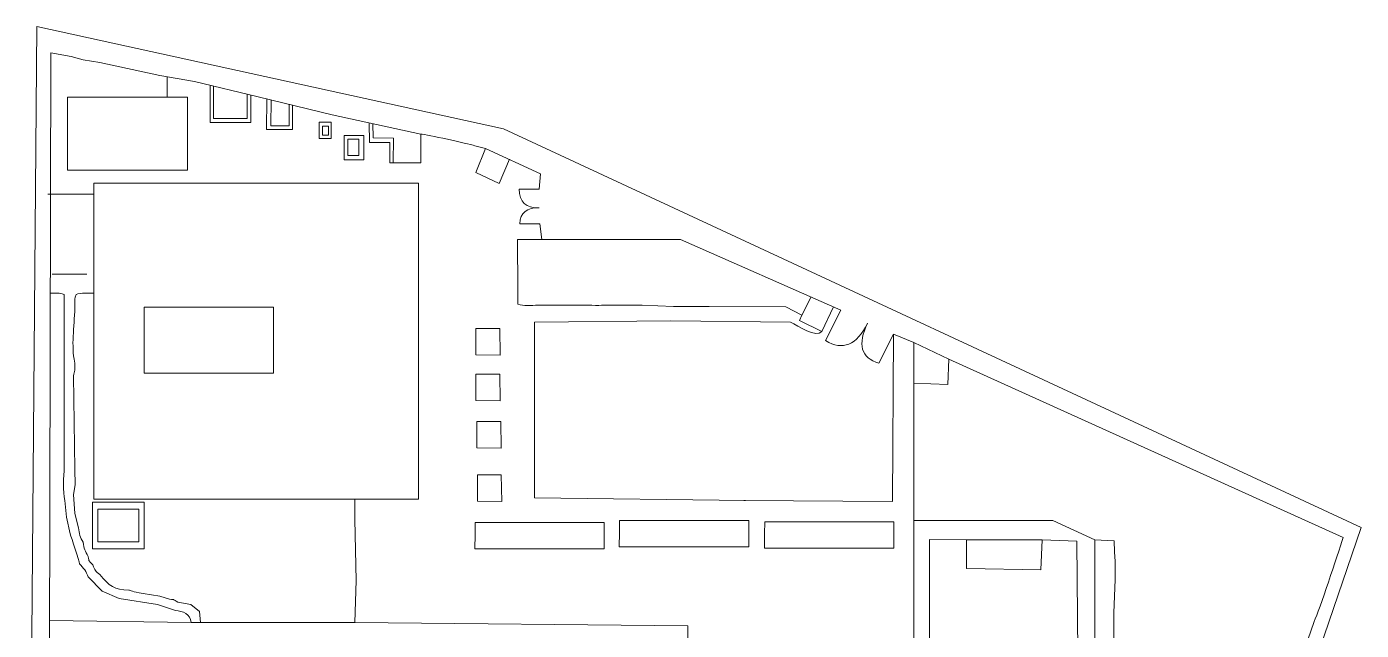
# Model space of a CAD drawing. Header units: centimetres. Extents: x 2.5 to 20.1, y 0.6 to 18.3.
# Drawn here: x 2.47 to 20.1, y 10.31 to 18.29 of the extents above; entities that cross this region are included whole.
import ezdxf

# ---------------------------------------------------------------- set-up
doc = ezdxf.new("R2010")
doc.units = ezdxf.units.CM
doc.header["$MEASUREMENT"] = 0
doc.layers.add('Capa 1', color=7, linetype='Continuous')

msp = doc.modelspace()

# ---------------------------------------------------------------- linework, layer by layer
at = {"layer": 'Capa 1', "color": 7, "lineweight": 20, "true_color": 0xffffff}
for points in [[(3.015, 16.392), (4.596, 16.392), (4.596, 17.356), (3.015, 17.356), (3.015, 16.392)], [(6.666, 16.528), (6.924, 16.528), (6.924, 16.85), (6.666, 16.85), (6.666, 16.528)], [(6.714, 16.583), (6.861, 16.583), (6.861, 16.802), (6.714, 16.802), (6.714, 16.583)], [(3.363, 12.045), (7.646, 12.045), (7.646, 16.218), (3.363, 16.218), (3.363, 12.045)], [(4.027, 13.71), (5.734, 13.71), (5.734, 14.579), (4.027, 14.579), (4.027, 13.71)], [(3.344, 11.389), (4.024, 11.389), (4.024, 12.006), (3.344, 12.006), (3.344, 11.389)], [(3.412, 11.483), (3.956, 11.483), (3.956, 11.912), (3.412, 11.912), (3.412, 11.483)]]:
    msp.add_lwpolyline(points, close=True, dxfattribs=at)
for points, knots in [([(16.305, 0.573), (16.305, 0.573), (20.096, 11.671), (20.096, 11.671), (20.096, 11.671), (20.096, 11.671), (8.772, 16.936), (8.772, 16.936), (8.772, 16.936), (8.772, 16.936), (2.607, 18.286), (2.607, 18.286), (2.607, 18.286), (2.607, 18.286), (2.474, 1.67), (2.474, 1.67)], [0, 0, 0, 0, 0.2, 0.2, 0.2, 0.2, 0.4, 0.4, 0.4, 0.4, 0.6, 0.6, 0.6, 0.6, 1, 1, 1, 1]), ([(3.221, 17.846), (3.221, 17.846), (3.063, 17.893), (3.063, 17.893), (3.063, 17.893), (3.063, 17.893), (2.794, 17.94), (2.794, 17.94)], [0, 0, 0, 0, 0.333333, 0.333333, 0.333333, 0.333333, 1, 1, 1, 1]), ([(5.53, 17.361), (5.53, 17.361), (4.691, 17.562), (4.691, 17.562), (4.691, 17.562), (4.691, 17.562), (4.232, 17.64), (4.232, 17.64), (4.232, 17.64), (4.232, 17.64), (3.442, 17.814), (3.442, 17.814), (3.442, 17.814), (3.442, 17.814), (3.221, 17.846), (3.221, 17.846)], [0, 0, 0, 0, 0.2, 0.2, 0.2, 0.2, 0.4, 0.4, 0.4, 0.4, 0.6, 0.6, 0.6, 0.6, 1, 1, 1, 1]), ([(5.433, 17.384), (5.433, 17.384), (5.434, 17.021), (5.434, 17.021), (5.434, 17.021), (5.434, 17.021), (4.896, 17.021), (4.896, 17.021), (4.896, 17.021), (4.896, 17.021), (4.896, 17.513), (4.896, 17.513)], [0, 0, 0, 0, 0.25, 0.25, 0.25, 0.25, 0.5, 0.5, 0.5, 0.5, 1, 1, 1, 1]), ([(5.386, 17.39), (5.386, 17.39), (5.386, 17.074), (5.386, 17.074), (5.386, 17.074), (5.386, 17.074), (4.943, 17.074), (4.943, 17.074), (4.943, 17.074), (4.943, 17.074), (4.943, 17.498), (4.943, 17.498)], [0, 0, 0, 0, 0.25, 0.25, 0.25, 0.25, 0.5, 0.5, 0.5, 0.5, 1, 1, 1, 1]), ([(5.53, 17.361), (5.53, 17.361), (6.509, 17.123), (6.509, 17.123), (6.509, 17.123), (6.509, 17.123), (7.678, 16.866), (7.678, 16.866), (7.678, 16.866), (7.757, 16.866), (8.297, 16.738), (8.39, 16.714), (8.39, 16.714), (8.39, 16.714), (8.531, 16.676), (8.531, 16.676), (8.531, 16.676), (8.531, 16.676), (9.258, 16.344), (9.258, 16.344), (9.258, 16.344), (9.258, 16.344), (9.242, 16.139), (9.242, 16.139), (9.242, 16.139), (9.242, 16.139), (8.977, 16.139), (8.977, 16.139)], [0, 0, 0, 0, 0.125, 0.125, 0.125, 0.125, 0.25, 0.25, 0.25, 0.25, 0.375, 0.375, 0.375, 0.375, 0.5, 0.5, 0.5, 0.5, 0.625, 0.625, 0.625, 0.625, 0.75, 0.75, 0.75, 0.75, 1, 1, 1, 1]), ([(5.983, 17.25), (5.983, 17.25), (5.983, 16.929), (5.983, 16.929), (5.983, 16.929), (5.983, 16.929), (5.639, 16.929), (5.639, 16.929), (5.639, 16.929), (5.639, 16.929), (5.645, 17.333), (5.645, 17.333)], [0, 0, 0, 0, 0.25, 0.25, 0.25, 0.25, 0.5, 0.5, 0.5, 0.5, 1, 1, 1, 1]), ([(5.939, 17.255), (5.939, 17.255), (5.939, 16.976), (5.939, 16.976), (5.939, 16.976), (5.939, 16.976), (5.699, 16.976), (5.699, 16.976), (5.699, 16.976), (5.699, 16.976), (5.702, 17.319), (5.702, 17.319)], [0, 0, 0, 0, 0.25, 0.25, 0.25, 0.25, 0.5, 0.5, 0.5, 0.5, 1, 1, 1, 1]), ([(6.334, 17.024), (6.334, 17.024), (6.496, 17.024), (6.496, 17.024), (6.496, 17.024), (6.496, 17.024), (6.496, 16.808), (6.496, 16.808), (6.496, 16.808), (6.496, 16.808), (6.334, 16.808), (6.334, 16.808), (6.334, 16.808), (6.334, 16.808), (6.334, 17.024), (6.334, 17.024)], [0, 0, 0, 0, 0.2, 0.2, 0.2, 0.2, 0.4, 0.4, 0.4, 0.4, 0.6, 0.6, 0.6, 0.6, 1, 1, 1, 1]), ([(6.378, 16.973), (6.378, 16.973), (6.46, 16.973), (6.46, 16.973), (6.46, 16.973), (6.46, 16.973), (6.46, 16.854), (6.46, 16.854), (6.46, 16.854), (6.46, 16.854), (6.378, 16.854), (6.378, 16.854), (6.378, 16.854), (6.378, 16.854), (6.378, 16.973), (6.378, 16.973)], [0, 0, 0, 0, 0.2, 0.2, 0.2, 0.2, 0.4, 0.4, 0.4, 0.4, 0.6, 0.6, 0.6, 0.6, 1, 1, 1, 1]), ([(7.045, 17.005), (7.045, 17.005), (7.048, 16.818), (7.048, 16.818), (7.048, 16.818), (7.048, 16.818), (7.316, 16.815), (7.316, 16.815), (7.316, 16.815), (7.316, 16.815), (7.314, 16.486), (7.314, 16.486), (7.314, 16.486), (7.314, 16.486), (7.269, 16.487), (7.269, 16.487), (7.269, 16.487), (7.269, 16.487), (7.269, 16.754), (7.269, 16.754), (7.269, 16.754), (7.269, 16.754), (7.001, 16.754), (7.001, 16.754), (7.001, 16.754), (7.001, 16.754), (6.998, 17.015), (6.998, 17.015)], [0, 0, 0, 0, 0.125, 0.125, 0.125, 0.125, 0.25, 0.25, 0.25, 0.25, 0.375, 0.375, 0.375, 0.375, 0.5, 0.5, 0.5, 0.5, 0.625, 0.625, 0.625, 0.625, 0.75, 0.75, 0.75, 0.75, 1, 1, 1, 1]), ([(7.314, 16.486), (7.314, 16.486), (7.678, 16.486), (7.678, 16.486), (7.678, 16.486), (7.678, 16.486), (7.678, 16.866), (7.678, 16.866)], [0, 0, 0, 0, 0.333333, 0.333333, 0.333333, 0.333333, 1, 1, 1, 1]), ([(8.847, 16.534), (8.847, 16.534), (8.713, 16.214), (8.713, 16.214), (8.713, 16.214), (8.713, 16.214), (8.405, 16.36), (8.405, 16.36), (8.405, 16.36), (8.405, 16.36), (8.531, 16.676), (8.531, 16.676)], [0, 0, 0, 0, 0.25, 0.25, 0.25, 0.25, 0.5, 0.5, 0.5, 0.5, 1, 1, 1, 1]), ([(3.363, 15.601), (3.363, 15.601), (3.363, 15.491), (3.363, 15.491), (3.363, 15.491), (3.363, 15.491), (3.363, 15.491), (3.363, 15.491)], [0, 0, 0, 0, 0.333333, 0.333333, 0.333333, 0.333333, 1, 1, 1, 1]), ([(8.953, 15.473), (8.953, 15.473), (9.274, 15.475), (9.274, 15.475), (9.274, 15.475), (9.274, 15.475), (9.251, 15.681), (9.251, 15.681)], [0, 0, 0, 0, 0.333333, 0.333333, 0.333333, 0.333333, 1, 1, 1, 1]), ([(9.653, 15.475), (9.653, 15.475), (11.107, 15.474), (11.107, 15.474), (11.107, 15.474), (11.107, 15.474), (13.225, 14.542), (13.225, 14.542), (13.225, 14.542), (13.225, 14.542), (13.023, 14.139), (13.023, 14.139)], [0, 0, 0, 0, 0.25, 0.25, 0.25, 0.25, 0.5, 0.5, 0.5, 0.5, 1, 1, 1, 1]), ([(9.227, 14.606), (9.14, 14.606), (9.034, 14.592), (8.958, 14.621), (8.958, 14.621), (8.958, 14.621), (8.958, 14.811), (8.958, 14.811)], [0, 0, 0, 0, 0.333333, 0.333333, 0.333333, 0.333333, 1, 1, 1, 1]), ([(2.968, 14.416), (2.968, 14.416), (2.968, 14.748), (2.968, 14.748), (2.968, 14.748), (2.904, 14.772), (2.858, 14.765), (2.786, 14.765)], [0, 0, 0, 0, 0.333333, 0.333333, 0.333333, 0.333333, 1, 1, 1, 1]), ([(3.11, 14.621), (3.11, 14.69), (3.102, 14.687), (3.126, 14.748), (3.126, 14.748), (3.188, 14.772), (3.293, 14.765), (3.363, 14.765)], [0, 0, 0, 0, 0.333333, 0.333333, 0.333333, 0.333333, 1, 1, 1, 1]), ([(12.831, 14.716), (12.831, 14.716), (12.708, 14.475), (12.708, 14.475), (12.708, 14.475), (12.708, 14.475), (12.497, 14.587), (12.497, 14.587), (12.497, 14.587), (12.497, 14.587), (11.487, 14.59), (11.487, 14.59)], [0, 0, 0, 0, 0.25, 0.25, 0.25, 0.25, 0.5, 0.5, 0.5, 0.5, 1, 1, 1, 1]), ([(3.11, 12.44), (3.11, 12.44), (3.094, 13.673), (3.094, 13.673), (3.094, 13.673), (3.1, 13.738), (3.128, 13.741), (3.101, 13.894), (3.101, 13.894), (3.062, 14.117), (3.11, 14.358), (3.11, 14.621)], [0, 0, 0, 0, 0.25, 0.25, 0.25, 0.25, 0.5, 0.5, 0.5, 0.5, 1, 1, 1, 1]), ([(9.89, 14.606), (9.89, 14.606), (9.796, 14.606), (9.796, 14.606), (9.796, 14.606), (9.796, 14.606), (9.527, 14.606), (9.527, 14.606)], [0, 0, 0, 0, 0.333333, 0.333333, 0.333333, 0.333333, 1, 1, 1, 1]), ([(12.708, 14.475), (12.708, 14.475), (12.676, 14.404), (12.676, 14.404), (12.676, 14.404), (12.676, 14.404), (12.972, 14.258), (12.972, 14.258), (12.972, 14.258), (12.972, 14.258), (13.129, 14.584), (13.129, 14.584)], [0, 0, 0, 0, 0.25, 0.25, 0.25, 0.25, 0.5, 0.5, 0.5, 0.5, 1, 1, 1, 1]), ([(8.726, 13.948), (8.726, 13.948), (8.405, 13.952), (8.405, 13.952), (8.405, 13.952), (8.405, 13.952), (8.405, 14.299), (8.405, 14.299), (8.405, 14.299), (8.405, 14.299), (8.722, 14.299), (8.722, 14.299), (8.722, 14.299), (8.722, 14.299), (8.726, 13.948), (8.726, 13.948)], [0, 0, 0, 0, 0.2, 0.2, 0.2, 0.2, 0.4, 0.4, 0.4, 0.4, 0.6, 0.6, 0.6, 0.6, 1, 1, 1, 1]), ([(11.966, 12.029), (11.966, 12.029), (9.179, 12.061), (9.179, 12.061), (9.179, 12.061), (9.179, 12.061), (9.179, 14.384), (9.179, 14.384), (9.179, 14.384), (9.179, 14.384), (10.981, 14.4), (10.981, 14.4)], [0, 0, 0, 0, 0.25, 0.25, 0.25, 0.25, 0.5, 0.5, 0.5, 0.5, 1, 1, 1, 1]), ([(12.972, 14.258), (12.904, 14.175), (12.656, 14.328), (12.561, 14.384), (12.561, 14.384), (12.561, 14.384), (10.981, 14.4), (10.981, 14.4)], [0, 0, 0, 0, 0.333333, 0.333333, 0.333333, 0.333333, 1, 1, 1, 1]), ([(13.023, 14.139), (13.248, 14.002), (13.433, 14.079), (13.578, 14.371), (13.578, 14.371), (13.44, 14.087), (13.489, 13.911), (13.727, 13.842)], [0, 0, 0, 0, 0.333333, 0.333333, 0.333333, 0.333333, 1, 1, 1, 1]), ([(16.149, 8.268), (16.149, 8.268), (14.189, 8.284), (14.189, 8.284), (14.189, 8.284), (14.189, 8.284), (14.189, 11.761), (14.189, 11.761), (14.189, 11.761), (14.189, 11.761), (16.023, 11.761), (16.023, 11.761), (16.023, 11.761), (16.023, 11.761), (16.576, 11.508), (16.576, 11.508), (16.576, 11.508), (16.576, 11.508), (16.576, 7.857), (16.576, 7.857), (16.576, 7.857), (16.576, 7.857), (16.58, 7.476), (16.58, 7.476), (16.58, 7.476), (16.58, 7.476), (17.018, 7.462), (17.018, 7.462), (17.018, 7.462), (17.018, 7.462), (18.472, 7.477), (18.472, 7.477), (18.472, 7.477), (18.472, 7.477), (18.994, 9.042), (18.994, 9.042), (18.994, 9.042), (18.994, 9.042), (19.473, 10.431), (19.473, 10.431), (19.473, 10.431), (19.544, 10.577), (19.777, 11.3), (19.856, 11.537), (19.856, 11.537), (19.856, 11.537), (14.648, 13.894), (14.648, 13.894), (14.648, 13.894), (14.648, 13.894), (14.189, 14.116), (14.189, 14.116), (14.189, 14.116), (14.189, 14.116), (13.921, 14.226), (13.921, 14.226)], [0, 0, 0, 0, 0.066667, 0.066667, 0.066667, 0.066667, 0.133333, 0.133333, 0.133333, 0.133333, 0.2, 0.2, 0.2, 0.2, 0.266667, 0.266667, 0.266667, 0.266667, 0.333333, 0.333333, 0.333333, 0.333333, 0.4, 0.4, 0.4, 0.4, 0.466667, 0.466667, 0.466667, 0.466667, 0.533333, 0.533333, 0.533333, 0.533333, 0.6, 0.6, 0.6, 0.6, 0.666667, 0.666667, 0.666667, 0.666667, 0.733333, 0.733333, 0.733333, 0.733333, 0.8, 0.8, 0.8, 0.8, 0.866667, 0.866667, 0.866667, 0.866667, 1, 1, 1, 1]), ([(8.726, 13.344), (8.726, 13.344), (8.405, 13.348), (8.405, 13.348), (8.405, 13.348), (8.405, 13.348), (8.405, 13.696), (8.405, 13.696), (8.405, 13.696), (8.405, 13.696), (8.722, 13.696), (8.722, 13.696), (8.722, 13.696), (8.722, 13.696), (8.726, 13.344), (8.726, 13.344)], [0, 0, 0, 0, 0.2, 0.2, 0.2, 0.2, 0.4, 0.4, 0.4, 0.4, 0.6, 0.6, 0.6, 0.6, 1, 1, 1, 1]), ([(8.739, 12.717), (8.739, 12.717), (8.419, 12.721), (8.419, 12.721), (8.419, 12.721), (8.419, 12.721), (8.419, 13.069), (8.419, 13.069), (8.419, 13.069), (8.419, 13.069), (8.735, 13.069), (8.735, 13.069), (8.735, 13.069), (8.735, 13.069), (8.739, 12.717), (8.739, 12.717)], [0, 0, 0, 0, 0.2, 0.2, 0.2, 0.2, 0.4, 0.4, 0.4, 0.4, 0.6, 0.6, 0.6, 0.6, 1, 1, 1, 1]), ([(2.999, 11.808), (2.999, 11.808), (2.979, 12.029), (2.979, 12.029), (2.979, 12.029), (2.945, 12.147), (2.968, 12.339), (2.968, 12.472)], [0, 0, 0, 0, 0.333333, 0.333333, 0.333333, 0.333333, 1, 1, 1, 1]), ([(3.157, 11.666), (3.157, 11.666), (3.109, 11.855), (3.109, 11.855), (3.109, 11.855), (3.109, 11.855), (3.094, 12.108), (3.094, 12.108), (3.094, 12.108), (3.094, 12.108), (3.114, 12.234), (3.114, 12.234), (3.114, 12.234), (3.114, 12.234), (3.11, 12.44), (3.11, 12.44)], [0, 0, 0, 0, 0.2, 0.2, 0.2, 0.2, 0.4, 0.4, 0.4, 0.4, 0.6, 0.6, 0.6, 0.6, 1, 1, 1, 1]), ([(8.746, 12.016), (8.746, 12.016), (8.425, 12.02), (8.425, 12.02), (8.425, 12.02), (8.425, 12.02), (8.425, 12.368), (8.425, 12.368), (8.425, 12.368), (8.425, 12.368), (8.741, 12.368), (8.741, 12.368), (8.741, 12.368), (8.741, 12.368), (8.746, 12.016), (8.746, 12.016)], [0, 0, 0, 0, 0.2, 0.2, 0.2, 0.2, 0.4, 0.4, 0.4, 0.4, 0.6, 0.6, 0.6, 0.6, 1, 1, 1, 1]), ([(3.284, 11.286), (3.252, 11.367), (3.223, 11.383), (3.221, 11.476), (3.221, 11.476), (3.178, 11.536), (3.171, 11.594), (3.157, 11.666)], [0, 0, 0, 0, 0.333333, 0.333333, 0.333333, 0.333333, 1, 1, 1, 1]), ([(8.394, 11.58), (8.394, 11.58), (8.395, 11.737), (8.395, 11.737), (8.395, 11.737), (8.395, 11.737), (9.011, 11.738), (9.011, 11.738)], [0, 0, 0, 0, 0.333333, 0.333333, 0.333333, 0.333333, 1, 1, 1, 1]), ([(9.011, 11.738), (9.011, 11.738), (9.374, 11.738), (9.374, 11.738), (9.374, 11.738), (9.374, 11.738), (9.849, 11.738), (9.849, 11.738)], [0, 0, 0, 0, 0.333333, 0.333333, 0.333333, 0.333333, 1, 1, 1, 1]), ([(9.359, 11.39), (9.359, 11.39), (8.39, 11.39), (8.39, 11.39), (8.39, 11.39), (8.39, 11.39), (8.394, 11.58), (8.394, 11.58)], [0, 0, 0, 0, 0.333333, 0.333333, 0.333333, 0.333333, 1, 1, 1, 1]), ([(15.589, 10.002), (15.842, 10.009), (16.101, 10.006), (16.355, 10.006), (16.355, 10.006), (16.355, 10.006), (16.339, 11.492), (16.339, 11.492), (16.339, 11.492), (16.339, 11.492), (15.88, 11.508), (15.88, 11.508), (15.88, 11.508), (15.88, 11.508), (14.885, 11.508), (14.885, 11.508), (14.885, 11.508), (14.885, 11.508), (14.393, 11.512), (14.393, 11.512), (14.393, 11.512), (14.393, 11.512), (14.395, 10.006), (14.395, 10.006), (14.395, 10.006), (14.395, 10.006), (15.202, 10.002), (15.202, 10.002)], [0, 0, 0, 0, 0.125, 0.125, 0.125, 0.125, 0.25, 0.25, 0.25, 0.25, 0.375, 0.375, 0.375, 0.375, 0.5, 0.5, 0.5, 0.5, 0.625, 0.625, 0.625, 0.625, 0.75, 0.75, 0.75, 0.75, 1, 1, 1, 1])]:
    msp.add_open_spline(points, degree=3, knots=knots, dxfattribs=at)
for points in [[(2.794, 17.94), (2.794, 17.94), (2.756, 2.095), (2.756, 2.095)], [(4.327, 17.356), (4.327, 17.356), (4.327, 17.624), (4.327, 17.624)], [(2.754, 16.075), (2.754, 16.075), (3.363, 16.075), (3.363, 16.075)], [(8.977, 16.139), (8.977, 15.972), (9.066, 15.889), (9.242, 15.892)], [(8.984, 15.681), (8.992, 15.829), (9.078, 15.9), (9.242, 15.892)], [(9.251, 15.681), (9.251, 15.681), (8.984, 15.681), (8.984, 15.681)], [(3.363, 15.364), (3.363, 15.364), (3.363, 15.491), (3.363, 15.491)], [(8.958, 14.811), (8.958, 14.811), (8.953, 15.473), (8.953, 15.473)], [(9.274, 15.475), (9.274, 15.475), (9.653, 15.475), (9.653, 15.475)], [(3.268, 15.016), (3.268, 15.016), (2.81, 15.016), (2.81, 15.016)], [(9.227, 14.606), (9.227, 14.606), (9.527, 14.606), (9.527, 14.606)], [(10.064, 14.606), (10.025, 14.603), (9.95, 14.606), (9.89, 14.606)], [(10.064, 14.606), (10.064, 14.606), (10.602, 14.606), (10.602, 14.606)], [(10.602, 14.606), (10.602, 14.606), (11.013, 14.59), (11.013, 14.59)], [(11.013, 14.59), (11.013, 14.59), (11.487, 14.59), (11.487, 14.59)], [(2.968, 14.258), (2.968, 14.258), (2.968, 14.416), (2.968, 14.416)], [(2.968, 13.72), (2.968, 13.72), (2.968, 14.258), (2.968, 14.258)], [(13.921, 14.226), (13.921, 14.226), (13.727, 13.842), (13.727, 13.842)], [(2.968, 13.389), (2.968, 13.389), (2.968, 13.72), (2.968, 13.72)], [(2.968, 12.867), (2.968, 12.867), (2.968, 13.389), (2.968, 13.389)], [(2.968, 12.472), (2.968, 12.472), (2.968, 12.867), (2.968, 12.867)], [(6.808, 11.776), (6.808, 11.776), (6.805, 12.045), (6.805, 12.045)], [(3.047, 11.587), (3.047, 11.587), (2.999, 11.808), (2.999, 11.808)], [(6.824, 10.97), (6.824, 10.97), (6.808, 11.776), (6.808, 11.776)]]:
    msp.add_open_spline(points, degree=3, dxfattribs=at)
at = {"layer": 'Capa 1', "lineweight": 20}
for points, knots in [([(11.945, 12.029), (11.945, 12.029), (13.905, 12.014), (13.905, 12.014), (13.905, 12.014), (13.905, 12.014), (13.921, 14.226), (13.921, 14.226)], [0, 0, 0, 0, 0.333333, 0.333333, 0.333333, 0.333333, 1, 1, 1, 1]), ([(14.648, 13.894), (14.648, 13.894), (14.638, 13.558), (14.638, 13.558), (14.638, 13.558), (14.638, 13.558), (14.189, 13.578), (14.189, 13.578), (14.189, 13.578), (14.189, 13.578), (14.189, 14.116), (14.189, 14.116)], [0, 0, 0, 0, 0.25, 0.25, 0.25, 0.25, 0.5, 0.5, 0.5, 0.5, 1, 1, 1, 1]), ([(9.849, 11.738), (9.849, 11.738), (10.101, 11.737), (10.101, 11.737), (10.101, 11.737), (10.101, 11.737), (10.101, 11.39), (10.101, 11.39), (10.101, 11.39), (10.101, 11.39), (9.359, 11.39), (9.359, 11.39)], [0, 0, 0, 0, 0.25, 0.25, 0.25, 0.25, 0.5, 0.5, 0.5, 0.5, 1, 1, 1, 1]), ([(10.302, 11.604), (10.302, 11.604), (10.303, 11.763), (10.303, 11.763), (10.303, 11.763), (10.303, 11.763), (10.919, 11.763), (10.919, 11.763)], [0, 0, 0, 0, 0.333333, 0.333333, 0.333333, 0.333333, 1, 1, 1, 1]), ([(10.919, 11.763), (10.919, 11.763), (11.282, 11.763), (11.282, 11.763), (11.282, 11.763), (11.282, 11.763), (11.757, 11.763), (11.757, 11.763)], [0, 0, 0, 0, 0.333333, 0.333333, 0.333333, 0.333333, 1, 1, 1, 1]), ([(11.757, 11.763), (11.757, 11.763), (12.009, 11.762), (12.009, 11.762), (12.009, 11.762), (12.009, 11.762), (12.009, 11.415), (12.009, 11.415), (12.009, 11.415), (12.009, 11.415), (11.267, 11.415), (11.267, 11.415)], [0, 0, 0, 0, 0.25, 0.25, 0.25, 0.25, 0.5, 0.5, 0.5, 0.5, 1, 1, 1, 1]), ([(13.182, 11.397), (13.182, 11.397), (12.214, 11.397), (12.214, 11.397), (12.214, 11.397), (12.214, 11.397), (12.218, 11.586), (12.218, 11.586), (12.218, 11.586), (12.218, 11.586), (12.221, 11.744), (12.221, 11.744), (12.221, 11.744), (12.221, 11.744), (12.834, 11.744), (12.834, 11.744)], [0, 0, 0, 0, 0.2, 0.2, 0.2, 0.2, 0.4, 0.4, 0.4, 0.4, 0.6, 0.6, 0.6, 0.6, 1, 1, 1, 1]), ([(12.834, 11.744), (12.834, 11.744), (13.198, 11.744), (13.198, 11.744), (13.198, 11.744), (13.198, 11.744), (13.672, 11.744), (13.672, 11.744)], [0, 0, 0, 0, 0.333333, 0.333333, 0.333333, 0.333333, 1, 1, 1, 1]), ([(13.672, 11.744), (13.672, 11.744), (13.924, 11.744), (13.924, 11.744), (13.924, 11.744), (13.924, 11.744), (13.924, 11.397), (13.924, 11.397), (13.924, 11.397), (13.924, 11.397), (13.182, 11.397), (13.182, 11.397)], [0, 0, 0, 0, 0.25, 0.25, 0.25, 0.25, 0.5, 0.5, 0.5, 0.5, 1, 1, 1, 1]), ([(3.284, 11.286), (3.299, 11.213), (3.295, 11.233), (3.347, 11.176), (3.347, 11.176), (3.375, 11.11), (3.382, 11.089), (3.442, 11.049), (3.442, 11.049), (3.564, 10.903), (3.631, 10.844), (3.821, 10.844), (3.821, 10.844), (3.853, 10.839), (3.858, 10.821), (4.011, 10.799), (4.011, 10.799), (4.011, 10.799), (4.232, 10.765), (4.232, 10.765), (4.232, 10.765), (4.232, 10.765), (4.361, 10.724), (4.361, 10.724), (4.361, 10.724), (4.438, 10.716), (4.403, 10.724), (4.469, 10.686), (4.469, 10.686), (4.469, 10.686), (4.643, 10.654), (4.643, 10.654), (4.643, 10.654), (4.643, 10.654), (4.755, 10.562), (4.755, 10.562), (4.755, 10.562), (4.755, 10.562), (4.769, 10.417), (4.769, 10.417), (4.769, 10.417), (4.769, 10.417), (4.645, 10.415), (4.645, 10.415), (4.645, 10.415), (4.636, 10.527), (4.539, 10.567), (4.438, 10.575), (4.438, 10.575), (4.438, 10.575), (4.2, 10.654), (4.2, 10.654), (4.2, 10.654), (4.2, 10.654), (3.695, 10.733), (3.695, 10.733), (3.695, 10.733), (3.695, 10.733), (3.473, 10.828), (3.473, 10.828), (3.473, 10.828), (3.473, 10.828), (3.284, 11.018), (3.284, 11.018), (3.284, 11.018), (3.266, 11.086), (3.223, 11.137), (3.173, 11.192), (3.173, 11.192), (3.17, 11.228), (3.066, 11.539), (3.047, 11.587)], [0, 0, 0, 0, 0.052632, 0.052632, 0.052632, 0.052632, 0.105263, 0.105263, 0.105263, 0.105263, 0.157895, 0.157895, 0.157895, 0.157895, 0.210526, 0.210526, 0.210526, 0.210526, 0.263158, 0.263158, 0.263158, 0.263158, 0.315789, 0.315789, 0.315789, 0.315789, 0.368421, 0.368421, 0.368421, 0.368421, 0.421053, 0.421053, 0.421053, 0.421053, 0.473684, 0.473684, 0.473684, 0.473684, 0.526316, 0.526316, 0.526316, 0.526316, 0.578947, 0.578947, 0.578947, 0.578947, 0.631579, 0.631579, 0.631579, 0.631579, 0.684211, 0.684211, 0.684211, 0.684211, 0.736842, 0.736842, 0.736842, 0.736842, 0.789474, 0.789474, 0.789474, 0.789474, 0.842105, 0.842105, 0.842105, 0.842105, 0.894737, 0.894737, 0.894737, 0.894737, 1, 1, 1, 1]), ([(11.267, 11.415), (11.267, 11.415), (10.298, 11.415), (10.298, 11.415), (10.298, 11.415), (10.298, 11.415), (10.302, 11.604), (10.302, 11.604)], [0, 0, 0, 0, 0.333333, 0.333333, 0.333333, 0.333333, 1, 1, 1, 1]), ([(15.88, 11.508), (15.88, 11.508), (15.865, 11.113), (15.865, 11.113), (15.865, 11.113), (15.865, 11.113), (14.885, 11.128), (14.885, 11.128), (14.885, 11.128), (14.885, 11.128), (14.885, 11.508), (14.885, 11.508)], [0, 0, 0, 0, 0.25, 0.25, 0.25, 0.25, 0.5, 0.5, 0.5, 0.5, 1, 1, 1, 1]), ([(16.839, 11.349), (16.839, 11.349), (16.834, 11.493), (16.834, 11.493), (16.834, 11.493), (16.834, 11.493), (16.576, 11.508), (16.576, 11.508)], [0, 0, 0, 0, 0.333333, 0.333333, 0.333333, 0.333333, 1, 1, 1, 1]), ([(2.773, 9.128), (2.773, 9.128), (11.202, 9.058), (11.202, 9.058), (11.202, 9.058), (11.202, 9.058), (11.202, 10.37), (11.202, 10.37), (11.202, 10.37), (11.202, 10.37), (6.808, 10.417), (6.808, 10.417)], [0, 0, 0, 0, 0.25, 0.25, 0.25, 0.25, 0.5, 0.5, 0.5, 0.5, 1, 1, 1, 1])]:
    msp.add_open_spline(points, degree=3, knots=knots, dxfattribs=at)
for points in [[(14.189, 11.761), (14.189, 11.761), (14.189, 13.578), (14.189, 13.578)], [(16.845, 11.223), (16.845, 11.223), (16.839, 11.349), (16.839, 11.349)], [(16.845, 10.986), (16.845, 10.986), (16.845, 11.223), (16.845, 11.223)], [(6.808, 10.417), (6.808, 10.417), (6.824, 10.97), (6.824, 10.97)], [(16.829, 10.544), (16.829, 10.544), (16.845, 10.986), (16.845, 10.986)], [(4.645, 10.415), (4.645, 10.415), (2.776, 10.443), (2.776, 10.443)], [(4.769, 10.417), (4.769, 10.417), (6.808, 10.417), (6.808, 10.417)], [(16.829, 9.58), (16.829, 9.58), (16.829, 10.544), (16.829, 10.544)]]:
    msp.add_open_spline(points, degree=3, dxfattribs=at)

doc.saveas('drawing.dxf')
